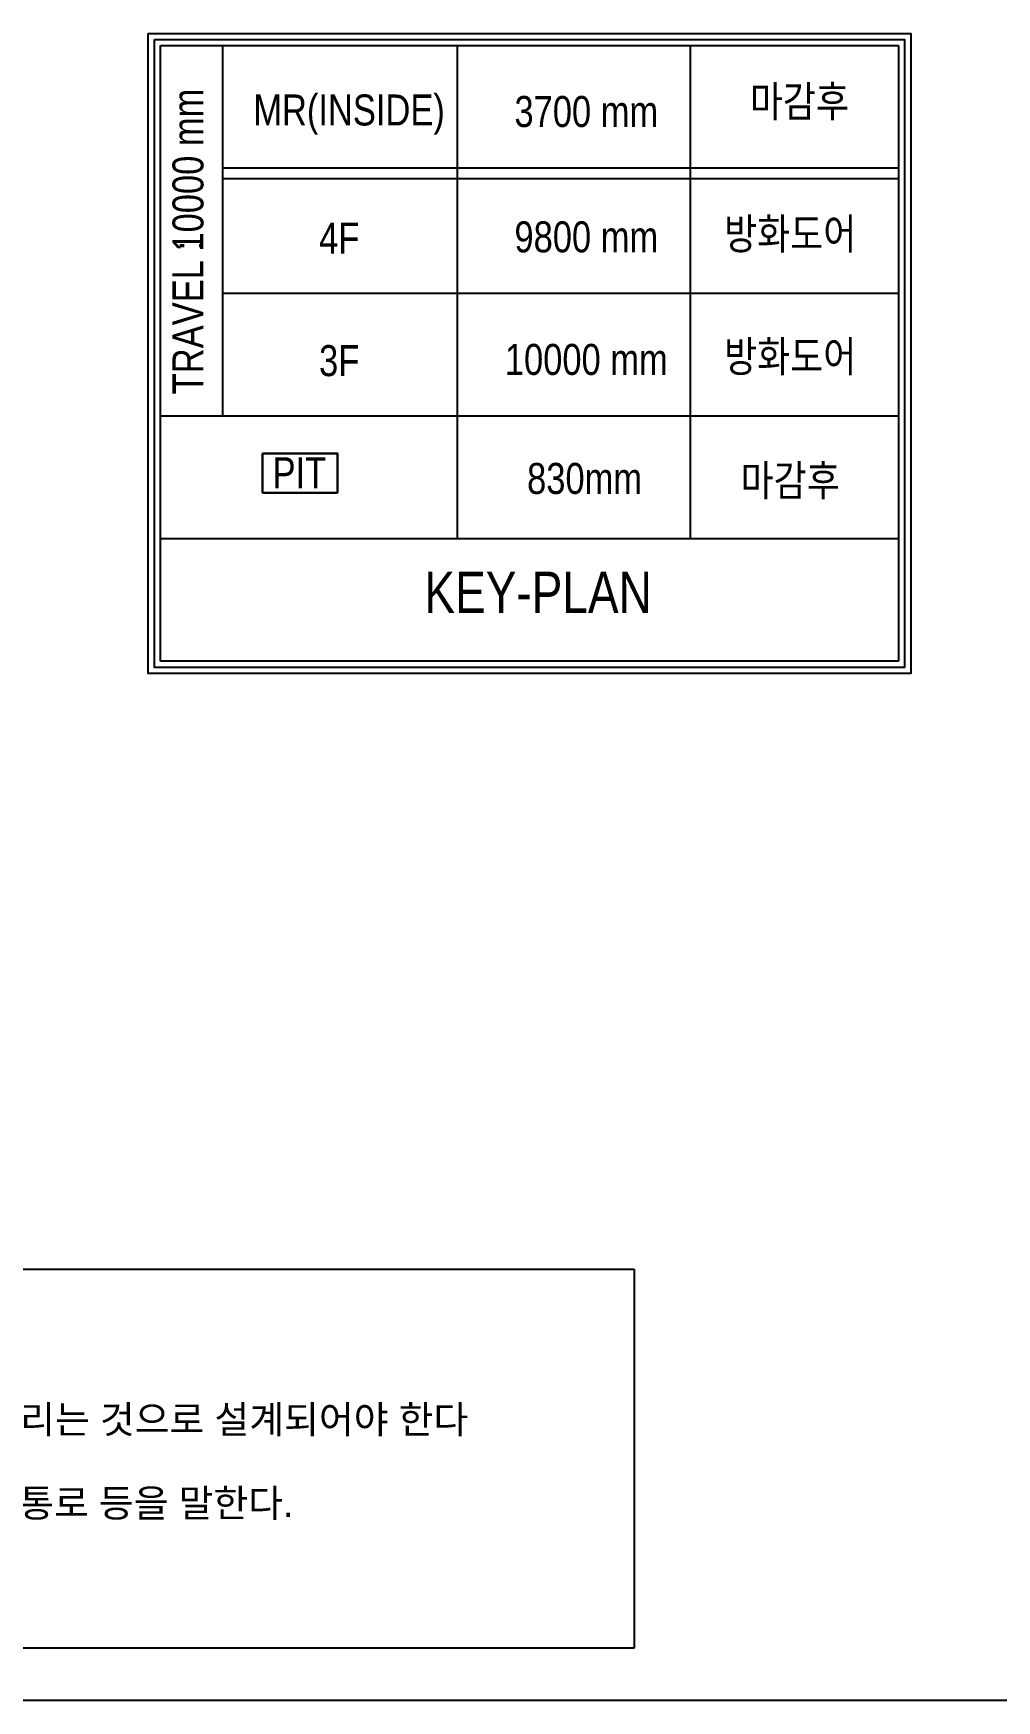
# Model space of a CAD drawing. Header units: millimetres. Extents: x 5544 to 245194, y -610088 to 30375.
# Drawn here: x 76140 to 86849, y -17651 to 876 of the extents above; entities that cross this region are included whole.
import ezdxf
from ezdxf.enums import TextEntityAlignment as Align

# ---------------------------------------------------------------- set-up
doc = ezdxf.new("R2010")
doc.units = ezdxf.units.MM
for name, color, linetype in [('08', 1, 'Continuous'), ('4', 4, 'Continuous'), ('A-CEN', 22, 'Continuous'), ('A-TEXT', 3, 'Continuous'), ('TXT', 7, 'Continuous')]:
    doc.layers.add(name, color=color, linetype=linetype)
doc.layers.add('6', color=6, linetype='Continuous', lineweight=30)
doc.styles.add('#TL_Dotum', font='gulim.ttc', dxfattribs={"width": 0.85})
doc.styles.add('SJ-FONT', font='gulim.ttc')

msp = doc.modelspace()

# ---------------------------------------------------------------- linework, layer by layer
at = {"lineweight": 25}
for p, q in [((77554.4, 739.6), (85758.2, 739.6)), ((77554.4, -6102), (77554.4, 739.6)), ((78245.7, -3377.7), (78245.7, 739.6)), ((80857, -4739.9), (80857, 739.6)), ((83443.2, 739.6), (83443.2, -4739.9)), ((85758.2, 739.6), (85758.2, -6102)), ((85758.2, -622.6), (78245.7, -622.6)), ((85758.2, -622.6), (78245.7, -622.6)), ((85758.2, -741.8), (78245.7, -741.8)), ((85758.2, -741.8), (78245.7, -741.8)), ((85758.2, -741.8), (78245.7, -741.8)), ((85758.2, -741.8), (78245.7, -741.8)), ((85758.2, -2015.5), (78245.7, -2015.5)), ((85758.2, -3377.7), (77554.4, -3377.7)), ((85758.2, -3377.7), (78245.7, -3377.7)), ((85758.2, -3377.7), (78245.7, -3377.7)), ((85758.2, -4739.9), (77554.4, -4739.9)), ((85758.2, -6102), (77554.4, -6102))]:
    msp.add_line(p, q, dxfattribs=at)
at = {"color": 7}
for p, q in [((57720.9, -12858.2), (82817.8, -12858.2)), ((82817.8, -12858.2), (82817.8, -17069.1)), ((82817.8, -17069.1), (57720.9, -17069.1))]:
    msp.add_line(p, q, dxfattribs=at)
at = {"layer": '08', "lineweight": 25}
msp.add_lwpolyline([(77486.3, 807.7), (85826.3, 807.7), (85826.3, -6170.1), (77486.3, -6170.1)], close=True, dxfattribs=at)
at = {"layer": '4'}
msp.add_line((118128.5, -17651.3), (56721.4, -17651.3), dxfattribs=at)
at = {"layer": '6', "linetype": 'Continuous'}
msp.add_lwpolyline([(78689, -3792.9), (79519.9, -3792.9), (79519.9, -4228.8), (78689, -4228.8)], close=True, dxfattribs=at)
at = {"layer": 'A-CEN', "linetype": 'Continuous', "lineweight": 25}
msp.add_lwpolyline([(77418.2, 875.8), (85894.4, 875.8), (85894.4, -6238.2), (77418.2, -6238.2)], close=True, dxfattribs=at)

# ---------------------------------------------------------------- texts
at = {"layer": 'A-TEXT', "style": '#TL_Dotum', "width": 0.85}
for s, p in [('10000 mm', (77859.1, -644.1)), ('TRAVEL :', (77859.1, -2282.9))]:
    msp.add_text(s, height=344.73, rotation=90, dxfattribs=at).set_placement(p, align=Align.MIDDLE_CENTER)
for s, height, p in [('MR(INSIDE)', 344.73, (79650, 24.3)), ('마감후', 344.73, (84656.8, 119.5)), ('3700 mm', 344.73, (82287.4, 7.4)), ('4F', 344.73, (79540.2, -1398.5)), ('9800 mm', 344.73, (82287.4, -1385.5)), ('방화도어', 344.73, (84553.9, -1351.8)), ('3F', 344.73, (79540.2, -2760.7)), ('10000 mm', 344.73, (82287.4, -2747.7)), ('방화도어', 344.73, (84553.9, -2714)), ('PIT', 344.73, (79098.3, -4007.2)), ('마감후', 344.73, (84553.9, -4093.7)), ('830mm', 344.73, (82268.2, -4070.1)), ('KEY-PLAN', 459.63, (81751.6, -5335.8))]:
    msp.add_text(s, height=height, dxfattribs=at).set_placement(p, align=Align.MIDDLE_CENTER)
at = {"layer": 'TXT', "color": 7, "style": 'SJ-FONT'}
for s, p in [('승강로 하부에 접급할 수 있는 공간이 있는 경우, 피트의 기초는 5,000N/m  이상의 하부가 걸리는 것으로 설계되어야 한다', (70576.2, -14773.3)), ('(비고) 1. 접근할 수 있는 공간이란 피트바닥 직하부에 사람이 상주하는 공간 또는 상시 출입하는 통로 등을 말한다.', (69257.8, -15702.6))]:
    msp.add_text(s, height=308.448, dxfattribs=at).set_placement(p, align=Align.BOTTOM_CENTER)

doc.saveas('drawing.dxf')
